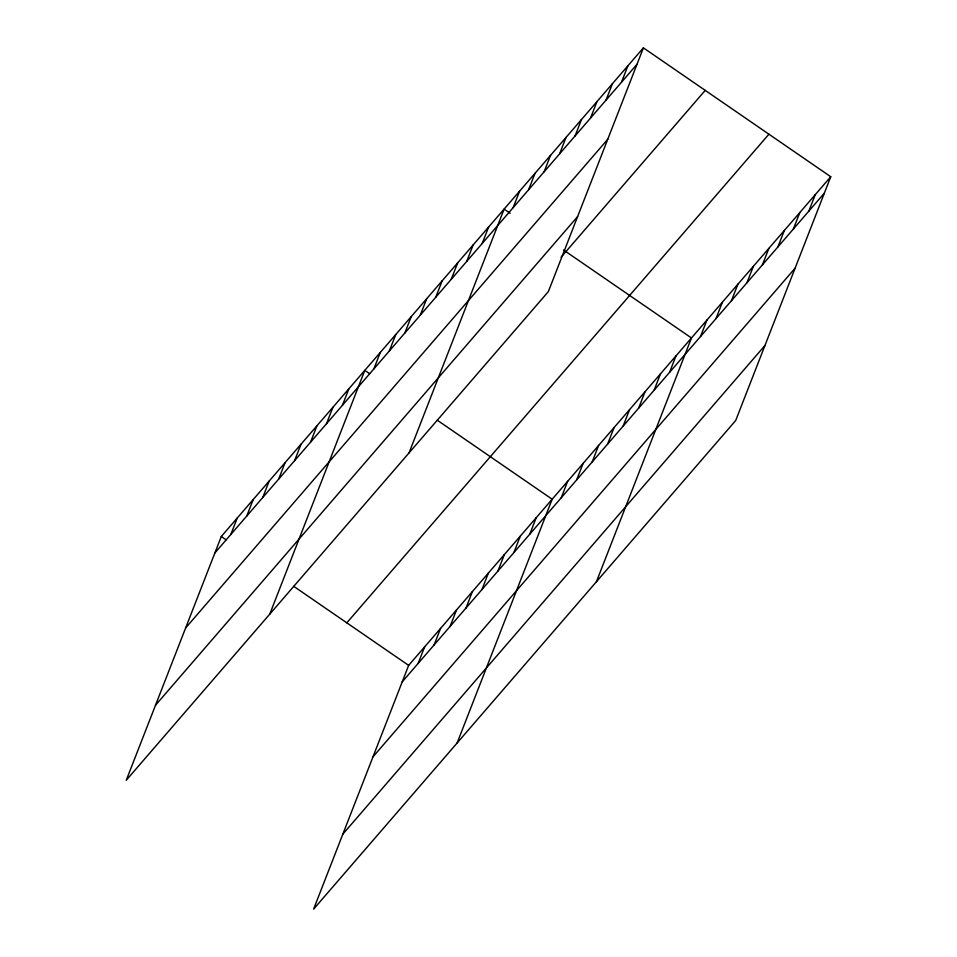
<?xml version="1.0" encoding="UTF-8"?>
<svg xmlns="http://www.w3.org/2000/svg" width="957" height="957" viewBox="0 0 957 957"><rect width="100%" height="100%" fill="white"/><g stroke="black" fill="none" stroke-linecap="round" stroke-linejoin="round"><path stroke-width="1.44" d="M643.403 47.85L221.294 536.494L126.252 780.266L548.349 291.622L643.403 47.85L830.748 176.734L735.706 420.506L313.597 909.15L408.651 665.378L830.748 176.734M230.828 534.485L237.24 518.036M246.774 516.026L253.186 499.578M262.72 497.568L269.132 481.12M278.666 479.098L285.078 462.662M294.612 460.64L301.024 444.192M310.558 442.182L316.97 425.733M326.504 423.724L332.916 407.275M342.45 405.266L348.862 388.817M269.766 614.131L364.808 370.359L369.653 373.697M373.876 368.888L380.288 352.439M389.343 350.968L395.767 334.519M404.823 333.048L411.235 316.6M420.302 315.14L426.714 298.692M435.782 297.22L442.194 280.772M451.261 279.3L457.673 262.852M466.741 261.381L473.153 244.932M482.208 243.473L488.62 227.024M409.058 452.876L504.1 209.105L510.165 213.267M513.167 207.633L519.579 191.185M528.647 189.713L535.059 173.265M544.126 171.805L550.538 155.357M559.594 153.886L566.006 137.437M575.073 135.966L581.485 119.517M590.553 118.046L596.965 101.598M606.032 100.126L612.444 83.69M621.512 82.218L627.924 65.77M418.185 663.368L424.597 646.92M434.131 644.898L440.543 628.45M450.077 626.44L456.489 609.992M466.023 607.982L472.435 591.534M481.969 589.524L488.381 573.076M497.915 571.066L504.327 554.617M513.861 552.608L520.273 536.159M529.807 534.138L536.219 517.701M457.123 743.015L552.165 499.231L437.253 420.195M561.233 497.772L567.645 481.323M576.7 479.852L583.112 463.403M592.18 461.932L598.592 445.483M607.659 444.012L614.071 427.564M623.139 426.104L629.55 409.656M638.618 408.184L645.03 391.736M654.086 390.265L660.497 373.816M669.565 372.345L675.977 355.896M596.414 581.76L691.456 337.977L563.506 249.968M700.524 336.517L706.936 320.069M716.003 318.597L722.415 302.149M731.471 300.677L737.895 284.229M746.95 282.758L753.362 266.309M762.43 264.85L768.842 248.401M777.909 246.93L784.321 230.481M793.389 229.01L799.801 212.562M808.856 211.09L815.28 194.642M214.882 552.943L636.979 64.298M185.634 627.959L607.731 139.315M155.501 705.249L577.597 216.605M561.089 257.23L705.225 90.377M346.817 622.84L768.926 134.195M402.239 681.827L824.336 193.182M372.991 756.843L795.088 268.199M342.845 834.133L764.954 345.489M221.294 536.494L226.139 539.832M293.739 586.33L408.651 665.378"/></g></svg>
